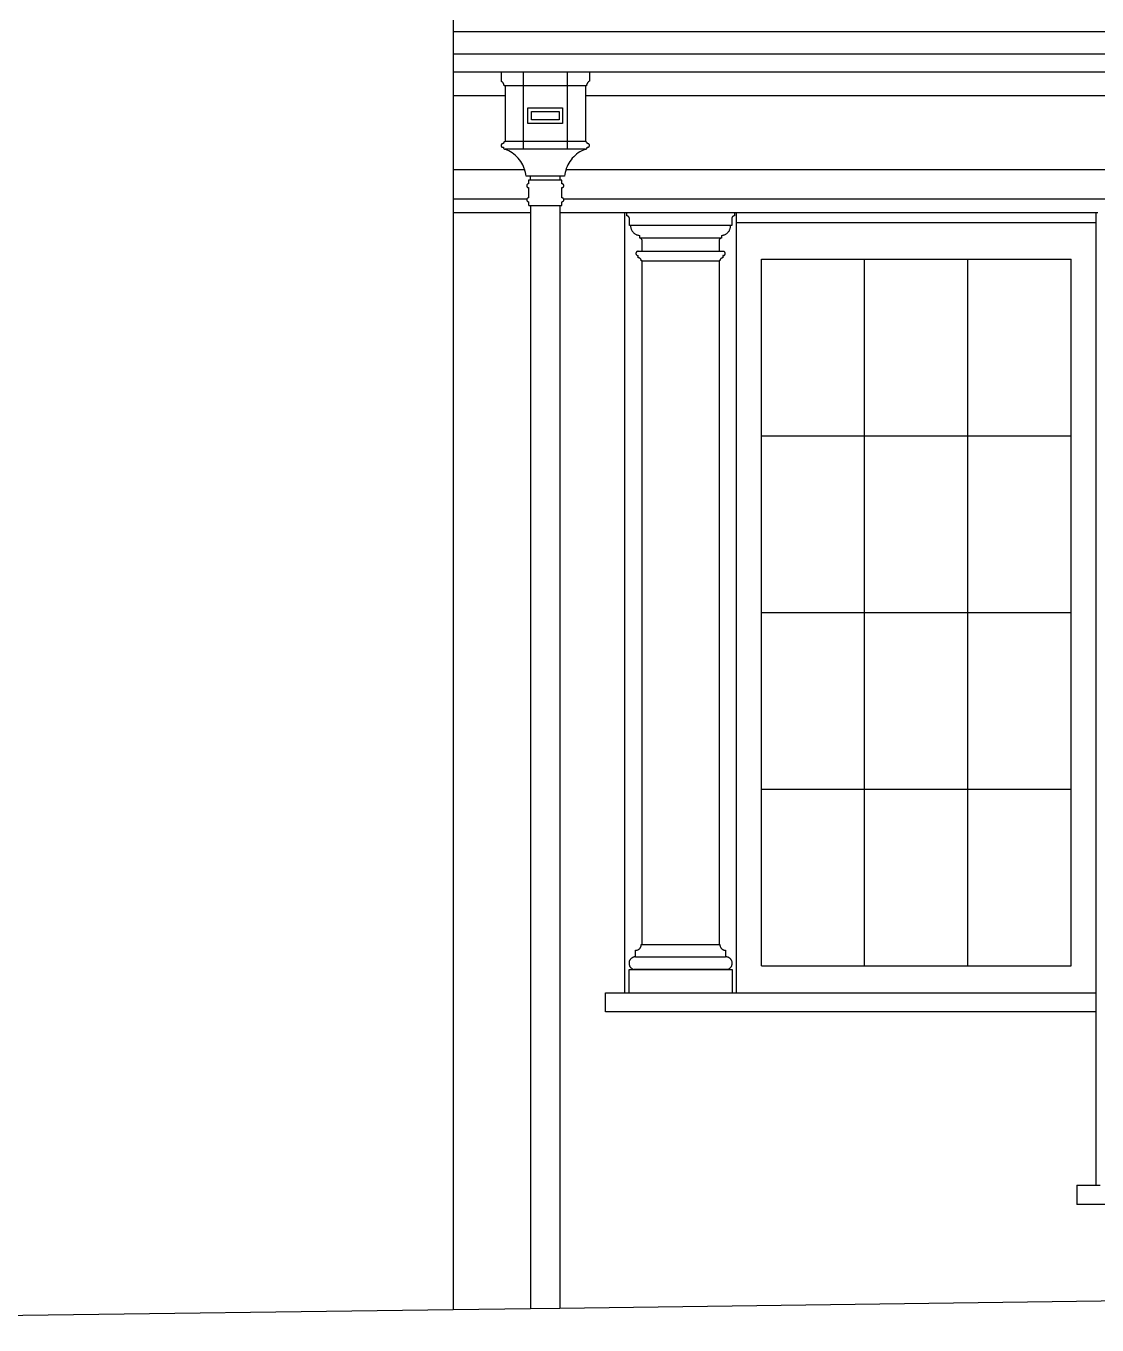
# Model space of a CAD drawing. Extents: x -71730 to 43516, y -8856 to 48457.
# Drawn here: x 23998 to 26779, y 2999 to 6372 of the extents above; entities that cross this region are included whole.
import ezdxf

# ---------------------------------------------------------------- set-up
doc = ezdxf.new("R2010")
doc.units = 0
doc.header["$MEASUREMENT"] = 0
doc.layers.get('0').update_dxf_attribs({"linetype": 'CONTINUOUS'})

msp = doc.modelspace()

# ---------------------------------------------------------------- linework, layer by layer
at = {"color": 95}
for p, q in [((25107.1, 6387.2), (25107.1, 6357.4)), ((30753.1, 6357.4), (25107.1, 6357.4)), ((25107.1, 6357.4), (25107.1, 6299.2)), ((30690.5, 6299.2), (25107.1, 6299.2)), ((25107.1, 6299.2), (25107.1, 6252)), ((25231.3, 6252), (25107.1, 6252)), ((25107.1, 6252), (25107.1, 6191)), ((25231.3, 6252), (25231.3, 6229.2)), ((25289, 6252), (25231.3, 6252)), ((25289, 6252), (25289, 6217.2)), ((25403.5, 6252), (25289, 6252)), ((25403.5, 6252), (25403.5, 6217.2)), ((25461.3, 6252), (25403.5, 6252)), ((25461.3, 6252), (25461.3, 6229.2)), ((30619.8, 6252), (25461.3, 6252)), ((25232.1, 6228.7), (25231.3, 6229.2)), ((25232.9, 6228.1), (25232.1, 6228.7)), ((25233.7, 6227.5), (25232.9, 6228.1)), ((25234.5, 6226.9), (25233.7, 6227.5)), ((25235.2, 6226.1), (25234.5, 6226.9)), ((25235.8, 6225.4), (25235.2, 6226.1)), ((25236.5, 6224.6), (25235.8, 6225.4)), ((25237, 6223.8), (25236.5, 6224.6)), ((25237.5, 6222.9), (25237, 6223.8)), ((25237.9, 6222), (25237.5, 6222.9)), ((25238.3, 6221.1), (25237.9, 6222)), ((25238.7, 6220.1), (25238.3, 6221.1)), ((25238.9, 6219.2), (25238.7, 6220.1)), ((25239.1, 6218.2), (25238.9, 6219.2)), ((25239.3, 6217.2), (25239.1, 6218.2)), ((25242.3, 6217.2), (25239.3, 6217.2)), ((25242.3, 6217.2), (25242.3, 6191)), ((25289, 6217.2), (25242.3, 6217.2)), ((25289, 6217.2), (25289, 6072)), ((25403.5, 6217.2), (25289, 6217.2)), ((25403.5, 6217.2), (25403.5, 6072)), ((25450.3, 6217.2), (25403.5, 6217.2)), ((25450.3, 6217.2), (25450.3, 6191)), ((25453.3, 6217.2), (25450.3, 6217.2)), ((25453.4, 6218.2), (25453.3, 6217.2)), ((25453.6, 6219.2), (25453.4, 6218.2)), ((25453.9, 6220.1), (25453.6, 6219.2)), ((25454.2, 6221.1), (25453.9, 6220.1)), ((25454.6, 6222), (25454.2, 6221.1)), ((25455, 6222.9), (25454.6, 6222)), ((25455.5, 6223.8), (25455, 6222.9)), ((25456.1, 6224.6), (25455.5, 6223.8)), ((25456.7, 6225.4), (25456.1, 6224.6)), ((25457.3, 6226.1), (25456.7, 6225.4)), ((25458, 6226.9), (25457.3, 6226.1)), ((25458.8, 6227.5), (25458, 6226.9)), ((25459.6, 6228.1), (25458.8, 6227.5)), ((25460.4, 6228.7), (25459.6, 6228.1)), ((25461.3, 6229.2), (25460.4, 6228.7)), ((25242.3, 6191), (25107.1, 6191)), ((25107.1, 6191), (25107.1, 5998.4)), ((25242.3, 6191), (25242.3, 6072)), ((25450.3, 6191), (25450.3, 6072)), ((30566.6, 6191), (25450.3, 6191)), ((25301.3, 6119.5), (25301.3, 6159.5)), ((25301.3, 6159.5), (25391.3, 6159.5)), ((25310.3, 6128.5), (25310.3, 6150.5)), ((25310.3, 6150.5), (25382.3, 6150.5)), ((25382.3, 6150.5), (25382.3, 6128.5)), ((25391.3, 6159.5), (25391.3, 6119.5)), ((25391.3, 6119.5), (25301.3, 6119.5)), ((25382.3, 6128.5), (25310.3, 6128.5)), ((25240.3, 6071.5), (25240, 6071.3)), ((25240.6, 6071.6), (25240.3, 6071.5)), ((25240.9, 6071.7), (25240.6, 6071.6)), ((25241.3, 6071.8), (25240.9, 6071.7)), ((25241.6, 6071.9), (25241.3, 6071.8)), ((25241.9, 6072), (25241.6, 6071.9)), ((25242.3, 6072), (25241.9, 6072)), ((25289, 6072), (25242.3, 6072)), ((25403.5, 6072), (25289, 6072)), ((25289, 6072), (25289, 6052)), ((25450.3, 6072), (25403.5, 6072)), ((25403.5, 6072), (25403.5, 6052)), ((25450.6, 6072), (25450.3, 6072)), ((25450.9, 6071.9), (25450.6, 6072)), ((25451.3, 6071.8), (25450.9, 6071.9)), ((25451.6, 6071.7), (25451.3, 6071.8)), ((25451.9, 6071.6), (25451.6, 6071.7)), ((25452.2, 6071.5), (25451.9, 6071.6)), ((25452.5, 6071.3), (25452.2, 6071.5)), ((25231.4, 6062.7), (25231.3, 6062.3)), ((25231.3, 6062.3), (25231.3, 6062)), ((25231.3, 6062), (25231.3, 6061.7)), ((25231.3, 6061.7), (25231.4, 6061.3)), ((25231.5, 6063.3), (25231.4, 6063)), ((25231.4, 6063), (25231.4, 6062.7)), ((25231.4, 6061.3), (25231.4, 6061)), ((25231.4, 6061), (25231.5, 6060.7)), ((25231.7, 6063.6), (25231.5, 6063.3)), ((25231.5, 6060.7), (25231.7, 6060.4)), ((25231.8, 6063.9), (25231.7, 6063.6)), ((25231.7, 6060.4), (25231.8, 6060.1)), ((25232, 6064.2), (25231.8, 6063.9)), ((25231.8, 6060.1), (25232, 6059.8)), ((25232.1, 6064.5), (25232, 6064.2)), ((25232, 6059.8), (25232.1, 6059.5)), ((25232.3, 6064.8), (25232.1, 6064.5)), ((25232.1, 6059.5), (25232.3, 6059.2)), ((25232.5, 6065), (25232.3, 6064.8)), ((25232.3, 6059.2), (25232.5, 6059)), ((25232.8, 6065.3), (25232.5, 6065)), ((25232.5, 6059), (25232.8, 6058.7)), ((25233, 6065.5), (25232.8, 6065.3)), ((25232.8, 6058.7), (25233, 6058.5)), ((25233.3, 6065.7), (25233, 6065.5)), ((25233, 6058.5), (25233.3, 6058.3)), ((25233.5, 6065.9), (25233.3, 6065.7)), ((25233.3, 6058.3), (25233.5, 6058.1)), ((25233.8, 6066.1), (25233.5, 6065.9)), ((25233.5, 6058.1), (25233.8, 6057.9)), ((25234.1, 6066.3), (25233.8, 6066.1)), ((25233.8, 6057.9), (25234.1, 6057.8)), ((25234.4, 6066.4), (25234.1, 6066.3)), ((25234.1, 6057.8), (25234.4, 6057.6)), ((25234.7, 6066.5), (25234.4, 6066.4)), ((25234.4, 6057.6), (25234.7, 6057.5)), ((25235, 6066.6), (25234.7, 6066.5)), ((25234.7, 6057.5), (25235, 6057.4)), ((25235.4, 6066.7), (25235, 6066.6)), ((25235, 6057.4), (25235.4, 6057.3)), ((25235.7, 6066.8), (25235.4, 6066.7)), ((25235.4, 6057.3), (25235.7, 6057.2)), ((25236, 6066.8), (25235.7, 6066.8)), ((25235.7, 6057.2), (25236, 6057.2)), ((25236.4, 6066.8), (25236, 6066.8)), ((25236, 6057.2), (25236.4, 6057.2)), ((25236.7, 6066.8), (25236.4, 6066.8)), ((25236.4, 6057.2), (25236.7, 6057.2)), ((25237, 6066.8), (25236.7, 6066.8)), ((25236.7, 6057.2), (25237, 6057.2)), ((25237.4, 6066.8), (25237, 6066.8)), ((25237, 6057.2), (25237.4, 6057.2)), ((25237.5, 6067.8), (25237.4, 6067.5)), ((25237.4, 6067.5), (25237.4, 6067.1)), ((25237.4, 6067.1), (25237.4, 6066.8)), ((25237.4, 6057.2), (25237.4, 6056.9)), ((25237.4, 6056.9), (25237.4, 6056.5)), ((25237.4, 6056.5), (25237.5, 6056.2)), ((25237.6, 6068.1), (25237.5, 6067.8)), ((25237.5, 6056.2), (25237.6, 6055.9)), ((25237.7, 6068.5), (25237.6, 6068.1)), ((25237.6, 6055.9), (25237.7, 6055.6)), ((25237.8, 6068.8), (25237.7, 6068.5)), ((25237.7, 6055.6), (25237.8, 6055.2)), ((25237.9, 6069.1), (25237.8, 6068.8)), ((25237.8, 6055.2), (25237.9, 6054.9)), ((25238.1, 6069.4), (25237.9, 6069.1)), ((25237.9, 6054.9), (25238.1, 6054.6)), ((25238.3, 6069.7), (25238.1, 6069.4)), ((25238.1, 6054.6), (25238.3, 6054.3)), ((25238.5, 6070), (25238.3, 6069.7)), ((25238.3, 6054.3), (25238.5, 6054.1)), ((25238.7, 6070.2), (25238.5, 6070)), ((25238.5, 6054.1), (25238.7, 6053.8)), ((25238.9, 6070.5), (25238.7, 6070.2)), ((25238.7, 6053.8), (25238.9, 6053.5)), ((25239.2, 6070.7), (25238.9, 6070.5)), ((25238.9, 6053.5), (25239.2, 6053.3)), ((25239.4, 6070.9), (25239.2, 6070.7)), ((25239.2, 6053.3), (25239.4, 6053.1)), ((25239.7, 6071.1), (25239.4, 6070.9)), ((25239.4, 6053.1), (25239.7, 6052.9)), ((25240, 6071.3), (25239.7, 6071.1)), ((25239.7, 6052.9), (25240, 6052.7)), ((25240, 6052.7), (25240.3, 6052.6)), ((25240.3, 6052.6), (25240.6, 6052.4)), ((25240.6, 6052.4), (25240.9, 6052.3)), ((25240.9, 6052.3), (25241.3, 6052.2)), ((25241.3, 6052.2), (25241.6, 6052.1)), ((25241.6, 6052.1), (25241.9, 6052)), ((25241.9, 6052), (25242.3, 6052)), ((25247.1, 6050.1), (25242.3, 6052)), ((25289, 6052), (25242.3, 6052)), ((25251.7, 6047.8), (25247.1, 6050.1)), ((25256.3, 6045.3), (25251.7, 6047.8)), ((25260.6, 6042.5), (25256.3, 6045.3)), ((25264.8, 6039.5), (25260.6, 6042.5)), ((25268.8, 6036.2), (25264.8, 6039.5)), ((25403.5, 6052), (25289, 6052)), ((25450.3, 6052), (25403.5, 6052)), ((25427.7, 6039.5), (25423.7, 6036.2)), ((25431.9, 6042.5), (25427.7, 6039.5)), ((25436.2, 6045.3), (25431.9, 6042.5)), ((25440.8, 6047.8), (25436.2, 6045.3)), ((25445.5, 6050.1), (25440.8, 6047.8)), ((25450.3, 6052), (25445.5, 6050.1)), ((25450.3, 6052), (25450.6, 6052)), ((25450.6, 6052), (25450.9, 6052.1)), ((25450.9, 6052.1), (25451.3, 6052.2)), ((25451.3, 6052.2), (25451.6, 6052.3)), ((25451.6, 6052.3), (25451.9, 6052.4)), ((25451.9, 6052.4), (25452.2, 6052.6)), ((25452.2, 6052.6), (25452.5, 6052.7)), ((25452.8, 6071.1), (25452.5, 6071.3)), ((25452.5, 6052.7), (25452.8, 6052.9)), ((25453.1, 6070.9), (25452.8, 6071.1)), ((25452.8, 6052.9), (25453.1, 6053.1)), ((25453.4, 6070.7), (25453.1, 6070.9)), ((25453.1, 6053.1), (25453.4, 6053.3)), ((25453.6, 6070.5), (25453.4, 6070.7)), ((25453.4, 6053.3), (25453.6, 6053.5)), ((25453.8, 6070.2), (25453.6, 6070.5)), ((25453.6, 6053.5), (25453.8, 6053.8)), ((25454.1, 6070), (25453.8, 6070.2)), ((25453.8, 6053.8), (25454.1, 6054.1)), ((25454.3, 6069.7), (25454.1, 6070)), ((25454.1, 6054.1), (25454.3, 6054.3)), ((25454.4, 6069.4), (25454.3, 6069.7)), ((25454.3, 6054.3), (25454.4, 6054.6)), ((25454.6, 6069.1), (25454.4, 6069.4)), ((25454.4, 6054.6), (25454.6, 6054.9)), ((25454.7, 6068.8), (25454.6, 6069.1)), ((25454.6, 6054.9), (25454.7, 6055.2)), ((25454.9, 6068.5), (25454.7, 6068.8)), ((25454.7, 6055.2), (25454.9, 6055.6)), ((25455, 6068.1), (25454.9, 6068.5)), ((25454.9, 6055.6), (25455, 6055.9)), ((25455, 6067.8), (25455, 6068.1)), ((25455.1, 6067.5), (25455, 6067.8)), ((25455, 6056.2), (25455.1, 6056.5)), ((25455, 6055.9), (25455, 6056.2)), ((25455.1, 6067.1), (25455.1, 6067.5)), ((25455.2, 6066.8), (25455.1, 6067.1)), ((25455.1, 6056.9), (25455.2, 6057.2)), ((25455.1, 6056.5), (25455.1, 6056.9)), ((25455.5, 6066.8), (25455.2, 6066.8)), ((25455.2, 6057.2), (25455.5, 6057.2)), ((25455.8, 6066.8), (25455.5, 6066.8)), ((25455.5, 6057.2), (25455.8, 6057.2)), ((25456.2, 6066.8), (25455.8, 6066.8)), ((25455.8, 6057.2), (25456.2, 6057.2)), ((25456.5, 6066.8), (25456.2, 6066.8)), ((25456.2, 6057.2), (25456.5, 6057.2)), ((25456.8, 6066.8), (25456.5, 6066.8)), ((25456.5, 6057.2), (25456.8, 6057.2)), ((25457.2, 6066.7), (25456.8, 6066.8)), ((25456.8, 6057.2), (25457.2, 6057.3)), ((25457.5, 6066.6), (25457.2, 6066.7)), ((25457.2, 6057.3), (25457.5, 6057.4)), ((25457.8, 6066.5), (25457.5, 6066.6)), ((25457.5, 6057.4), (25457.8, 6057.5)), ((25458.1, 6066.4), (25457.8, 6066.5)), ((25457.8, 6057.5), (25458.1, 6057.6)), ((25458.4, 6066.3), (25458.1, 6066.4)), ((25458.1, 6057.6), (25458.4, 6057.8)), ((25458.7, 6066.1), (25458.4, 6066.3)), ((25458.4, 6057.8), (25458.7, 6057.9)), ((25459, 6065.9), (25458.7, 6066.1)), ((25458.7, 6057.9), (25459, 6058.1)), ((25459.3, 6065.7), (25459, 6065.9)), ((25459, 6058.1), (25459.3, 6058.3)), ((25459.5, 6065.5), (25459.3, 6065.7)), ((25459.3, 6058.3), (25459.5, 6058.5)), ((25459.8, 6065.3), (25459.5, 6065.5)), ((25459.5, 6058.5), (25459.8, 6058.7)), ((25460, 6065), (25459.8, 6065.3)), ((25459.8, 6058.7), (25460, 6059)), ((25460.2, 6064.8), (25460, 6065)), ((25460, 6059), (25460.2, 6059.2)), ((25460.4, 6064.5), (25460.2, 6064.8)), ((25460.2, 6059.2), (25460.4, 6059.5)), ((25460.6, 6064.2), (25460.4, 6064.5)), ((25460.4, 6059.5), (25460.6, 6059.8)), ((25460.7, 6063.9), (25460.6, 6064.2)), ((25460.6, 6059.8), (25460.7, 6060.1)), ((25460.9, 6063.6), (25460.7, 6063.9)), ((25460.7, 6060.1), (25460.9, 6060.4)), ((25461, 6063.3), (25460.9, 6063.6)), ((25460.9, 6060.4), (25461, 6060.7)), ((25461.1, 6063), (25461, 6063.3)), ((25461, 6060.7), (25461.1, 6061)), ((25461.2, 6062.7), (25461.1, 6063)), ((25461.1, 6061), (25461.2, 6061.3)), ((25461.2, 6062.3), (25461.2, 6062.7)), ((25461.3, 6062), (25461.2, 6062.3)), ((25461.2, 6061.7), (25461.3, 6062)), ((25461.2, 6061.3), (25461.2, 6061.7)), ((25272.6, 6032.6), (25268.8, 6036.2)), ((25276.1, 6028.8), (25272.6, 6032.6)), ((25279.4, 6024.8), (25276.1, 6028.8)), ((25282.4, 6020.6), (25279.4, 6024.8)), ((25285.2, 6016.2), (25282.4, 6020.6)), ((25287.7, 6011.7), (25285.2, 6016.2)), ((25289.9, 6007), (25287.7, 6011.7)), ((25291.8, 6002.2), (25289.9, 6007)), ((25402.7, 6007), (25400.8, 6002.2)), ((25404.8, 6011.7), (25402.7, 6007)), ((25407.3, 6016.2), (25404.8, 6011.7)), ((25410.1, 6020.6), (25407.3, 6016.2)), ((25413.1, 6024.8), (25410.1, 6020.6)), ((25416.4, 6028.8), (25413.1, 6024.8)), ((25420, 6032.6), (25416.4, 6028.8)), ((25423.7, 6036.2), (25420, 6032.6)), ((25293, 5998.4), (25107.1, 5998.4)), ((25107.1, 5998.4), (25107.1, 5922.2)), ((25293, 5998.4), (25291.8, 6002.2)), ((25293.4, 5997.3), (25293, 5998.4)), ((25293, 5998.4), (25293, 5998.4)), ((25294.6, 5992.2), (25293.4, 5997.3)), ((25295.6, 5987.1), (25294.6, 5992.2)), ((25296.3, 5982), (25295.6, 5987.1)), ((25308.2, 5982), (25296.3, 5982)), ((25303.1, 5971.7), (25303, 5971.7)), ((25303, 5971.7), (25303, 5971.6)), ((25303, 5971.6), (25303, 5971.6)), ((25303, 5971.6), (25303, 5971.6)), ((25303, 5971.6), (25303, 5971.5)), ((25303, 5971.5), (25303, 5971.5)), ((25303, 5971.5), (25303, 5962.5)), ((25303.2, 5971.9), (25303.1, 5971.8)), ((25303.1, 5971.8), (25303.1, 5971.8)), ((25303.1, 5971.8), (25303.1, 5971.8)), ((25303.1, 5971.8), (25303.1, 5971.8)), ((25303.1, 5971.8), (25303.1, 5971.7)), ((25303.1, 5971.7), (25303.1, 5971.7)), ((25303.3, 5971.9), (25303.2, 5971.9)), ((25303.2, 5971.9), (25303.2, 5971.9)), ((25303.2, 5971.9), (25303.2, 5971.9)), ((25303.4, 5972), (25303.3, 5972)), ((25303.3, 5972), (25303.3, 5972)), ((25303.3, 5972), (25303.3, 5972)), ((25303.3, 5972), (25303.3, 5971.9)), ((25303.5, 5972), (25303.4, 5972)), ((25303.4, 5972), (25303.4, 5972)), ((25303.4, 5972), (25303.4, 5972)), ((25303.5, 5972), (25303.5, 5972)), ((25308.2, 5972), (25303.5, 5972)), ((25308.2, 5972), (25308.2, 5982)), ((25384.4, 5982), (25308.2, 5982)), ((25384.4, 5972), (25308.2, 5972)), ((25396.3, 5982), (25384.4, 5982)), ((25384.4, 5982), (25384.4, 5972)), ((25389, 5972), (25384.4, 5972)), ((25389.1, 5972), (25389, 5972)), ((25389, 5972), (25389, 5972)), ((25389.2, 5972), (25389.1, 5972)), ((25389.1, 5972), (25389.1, 5972)), ((25389.1, 5972), (25389.1, 5972)), ((25389.3, 5971.9), (25389.2, 5972)), ((25389.2, 5972), (25389.2, 5972)), ((25389.2, 5972), (25389.2, 5972)), ((25389.4, 5971.9), (25389.3, 5971.9)), ((25389.3, 5971.9), (25389.3, 5971.9)), ((25389.3, 5971.9), (25389.3, 5971.9)), ((25389.4, 5971.8), (25389.4, 5971.9)), ((25389.5, 5971.7), (25389.4, 5971.8)), ((25389.4, 5971.8), (25389.4, 5971.8)), ((25389.4, 5971.8), (25389.4, 5971.8)), ((25389.4, 5971.8), (25389.4, 5971.8)), ((25389.5, 5971.6), (25389.5, 5971.7)), ((25389.5, 5971.7), (25389.5, 5971.7)), ((25389.5, 5971.7), (25389.5, 5971.7)), ((25389.5, 5971.5), (25389.5, 5971.6)), ((25389.5, 5971.6), (25389.5, 5971.6)), ((25389.5, 5971.6), (25389.5, 5971.6)), ((25389.5, 5962.5), (25389.5, 5971.5)), ((25389.5, 5971.5), (25389.5, 5971.5)), ((25396.9, 5987.1), (25396.3, 5982)), ((25397.9, 5992.2), (25396.9, 5987.1)), ((25399.2, 5997.3), (25397.9, 5992.2)), ((25399.5, 5998.4), (25399.2, 5997.3)), ((25400.8, 6002.2), (25399.5, 5998.4)), ((30580.6, 5998.4), (25399.5, 5998.4)), ((25399.5, 5998.4), (25399.5, 5998.4)), ((25298.1, 5958.3), (25298, 5958)), ((25298, 5958), (25298, 5957.7)), ((25298, 5957.7), (25298, 5957.3)), ((25298, 5957.3), (25298, 5957)), ((25298, 5957), (25298.1, 5956.7)), ((25298.2, 5958.9), (25298.1, 5958.6)), ((25298.1, 5958.6), (25298.1, 5958.3)), ((25298.1, 5956.7), (25298.1, 5956.4)), ((25298.1, 5956.4), (25298.2, 5956.1)), ((25298.3, 5959.2), (25298.2, 5958.9)), ((25298.2, 5956.1), (25298.3, 5955.8)), ((25298.4, 5959.5), (25298.3, 5959.2)), ((25298.3, 5955.8), (25298.4, 5955.5)), ((25298.6, 5959.8), (25298.4, 5959.5)), ((25298.4, 5955.5), (25298.6, 5955.2)), ((25298.7, 5960.1), (25298.6, 5959.8)), ((25298.6, 5955.2), (25298.7, 5954.9)), ((25298.9, 5960.4), (25298.7, 5960.1)), ((25298.7, 5954.9), (25298.9, 5954.6)), ((25299.1, 5960.6), (25298.9, 5960.4)), ((25298.9, 5954.6), (25299.1, 5954.4)), ((25299.3, 5960.9), (25299.1, 5960.6)), ((25299.1, 5954.4), (25299.3, 5954.1)), ((25299.5, 5961.1), (25299.3, 5960.9)), ((25299.3, 5954.1), (25299.5, 5953.9)), ((25299.8, 5961.3), (25299.5, 5961.1)), ((25299.5, 5953.9), (25299.8, 5953.7)), ((25300, 5961.5), (25299.8, 5961.3)), ((25299.8, 5953.7), (25300, 5953.5)), ((25300.3, 5961.7), (25300, 5961.5)), ((25300, 5953.5), (25300.3, 5953.3)), ((25300.6, 5961.9), (25300.3, 5961.7)), ((25300.3, 5953.3), (25300.6, 5953.1)), ((25300.8, 5962), (25300.6, 5961.9)), ((25300.6, 5953.1), (25300.8, 5953)), ((25301.1, 5962.1), (25300.8, 5962)), ((25300.8, 5953), (25301.1, 5952.9)), ((25301.4, 5962.3), (25301.1, 5962.1)), ((25301.1, 5952.9), (25301.4, 5952.8)), ((25301.7, 5962.3), (25301.4, 5962.3)), ((25301.4, 5952.8), (25301.7, 5952.7)), ((25302.1, 5962.4), (25301.7, 5962.3)), ((25301.7, 5952.7), (25302.1, 5952.6)), ((25302.4, 5962.5), (25302.1, 5962.4)), ((25302.1, 5952.6), (25302.4, 5952.5)), ((25302.7, 5962.5), (25302.4, 5962.5)), ((25302.4, 5952.5), (25302.7, 5952.5)), ((25303, 5962.5), (25302.7, 5962.5)), ((25302.7, 5952.5), (25303, 5952.5)), ((25303, 5952.5), (25303, 5926)), ((25389.8, 5962.5), (25389.5, 5962.5)), ((25389.5, 5952.5), (25389.8, 5952.5)), ((25389.5, 5926), (25389.5, 5952.5)), ((25390.2, 5962.5), (25389.8, 5962.5)), ((25389.8, 5952.5), (25390.2, 5952.5)), ((25390.5, 5962.4), (25390.2, 5962.5)), ((25390.2, 5952.5), (25390.5, 5952.6)), ((25390.8, 5962.3), (25390.5, 5962.4)), ((25390.5, 5952.6), (25390.8, 5952.7)), ((25391.1, 5962.3), (25390.8, 5962.3)), ((25390.8, 5952.7), (25391.1, 5952.8)), ((25391.4, 5962.1), (25391.1, 5962.3)), ((25391.1, 5952.8), (25391.4, 5952.9)), ((25391.7, 5962), (25391.4, 5962.1)), ((25391.4, 5952.9), (25391.7, 5953)), ((25392, 5961.9), (25391.7, 5962)), ((25391.7, 5953), (25392, 5953.1)), ((25392.2, 5961.7), (25392, 5961.9)), ((25392, 5953.1), (25392.2, 5953.3)), ((25392.5, 5961.5), (25392.2, 5961.7)), ((25392.2, 5953.3), (25392.5, 5953.5)), ((25392.8, 5961.3), (25392.5, 5961.5)), ((25392.5, 5953.5), (25392.8, 5953.7)), ((25393, 5961.1), (25392.8, 5961.3)), ((25392.8, 5953.7), (25393, 5953.9)), ((25393.2, 5960.9), (25393, 5961.1)), ((25393, 5953.9), (25393.2, 5954.1)), ((25393.4, 5960.6), (25393.2, 5960.9)), ((25393.2, 5954.1), (25393.4, 5954.4)), ((25393.6, 5960.4), (25393.4, 5960.6)), ((25393.4, 5954.4), (25393.6, 5954.6)), ((25393.8, 5960.1), (25393.6, 5960.4)), ((25393.6, 5954.6), (25393.8, 5954.9)), ((25393.9, 5959.8), (25393.8, 5960.1)), ((25393.8, 5954.9), (25393.9, 5955.2)), ((25394.1, 5959.5), (25393.9, 5959.8)), ((25393.9, 5955.2), (25394.1, 5955.5)), ((25394.2, 5959.2), (25394.1, 5959.5)), ((25394.1, 5955.5), (25394.2, 5955.8)), ((25394.3, 5958.9), (25394.2, 5959.2)), ((25394.2, 5955.8), (25394.3, 5956.1)), ((25394.4, 5958.6), (25394.3, 5958.9)), ((25394.3, 5956.1), (25394.4, 5956.4)), ((25394.4, 5958.3), (25394.4, 5958.6)), ((25394.5, 5958), (25394.4, 5958.3)), ((25394.4, 5956.7), (25394.5, 5957)), ((25394.4, 5956.4), (25394.4, 5956.7)), ((25394.5, 5957.7), (25394.5, 5958)), ((25394.5, 5957.3), (25394.5, 5957.7)), ((25394.5, 5957), (25394.5, 5957.3)), ((25298.2, 5922.2), (25107.1, 5922.2)), ((25107.1, 5922.2), (25107.1, 5887.2)), ((25298.1, 5921.8), (25298, 5921.5)), ((25298, 5921.5), (25298, 5921.2)), ((25298, 5921.2), (25298, 5920.8)), ((25298, 5920.8), (25298, 5920.5)), ((25298, 5920.5), (25298.1, 5920.2)), ((25298.2, 5922.2), (25298.1, 5922.1)), ((25298.1, 5922.1), (25298.1, 5921.8)), ((25298.1, 5920.2), (25298.1, 5919.9)), ((25298.1, 5919.9), (25298.2, 5919.6)), ((25298.3, 5922.7), (25298.2, 5922.4)), ((25298.2, 5922.4), (25298.2, 5922.2)), ((25298.2, 5919.6), (25298.3, 5919.3)), ((25298.4, 5923), (25298.3, 5922.7)), ((25298.3, 5919.3), (25298.4, 5919)), ((25298.6, 5923.3), (25298.4, 5923)), ((25298.4, 5919), (25298.6, 5918.7)), ((25298.7, 5923.6), (25298.6, 5923.3)), ((25298.6, 5918.7), (25298.7, 5918.4)), ((25298.9, 5923.9), (25298.7, 5923.6)), ((25298.7, 5918.4), (25298.9, 5918.1)), ((25299.1, 5924.1), (25298.9, 5923.9)), ((25298.9, 5918.1), (25299.1, 5917.9)), ((25299.3, 5924.4), (25299.1, 5924.1)), ((25299.1, 5917.9), (25299.3, 5917.6)), ((25299.5, 5924.6), (25299.3, 5924.4)), ((25299.3, 5917.6), (25299.5, 5917.4)), ((25299.8, 5924.8), (25299.5, 5924.6)), ((25299.5, 5917.4), (25299.8, 5917.2)), ((25300, 5925), (25299.8, 5924.8)), ((25299.8, 5917.2), (25300, 5917)), ((25300.3, 5925.2), (25300, 5925)), ((25300, 5917), (25300.3, 5916.8)), ((25300.6, 5925.4), (25300.3, 5925.2)), ((25300.3, 5916.8), (25300.6, 5916.6)), ((25300.8, 5925.5), (25300.6, 5925.4)), ((25300.6, 5916.6), (25300.8, 5916.5)), ((25301.1, 5925.6), (25300.8, 5925.5)), ((25300.8, 5916.5), (25301.1, 5916.4)), ((25301.4, 5925.8), (25301.1, 5925.6)), ((25301.1, 5916.4), (25301.4, 5916.3)), ((25301.7, 5925.8), (25301.4, 5925.8)), ((25301.4, 5916.3), (25301.7, 5916.2)), ((25302.1, 5925.9), (25301.7, 5925.8)), ((25301.7, 5916.2), (25302.1, 5916.1)), ((25302.4, 5926), (25302.1, 5925.9)), ((25302.1, 5916.1), (25302.4, 5916)), ((25302.7, 5926), (25302.4, 5926)), ((25302.4, 5916), (25302.7, 5916)), ((25303, 5926), (25302.7, 5926)), ((25302.7, 5916), (25303, 5916)), ((25303, 5916), (25303, 5907)), ((25303, 5907), (25303, 5907)), ((25303, 5907), (25303, 5906.9)), ((25303, 5906.9), (25303, 5906.9)), ((25303, 5906.9), (25303, 5906.9)), ((25303, 5906.9), (25303, 5906.8)), ((25303, 5906.8), (25303.1, 5906.8)), ((25303.1, 5906.8), (25303.1, 5906.8)), ((25303.1, 5906.8), (25303.1, 5906.7)), ((25303.1, 5906.7), (25303.1, 5906.7)), ((25303.1, 5906.7), (25303.1, 5906.7)), ((25303.1, 5906.7), (25303.1, 5906.7)), ((25303.1, 5906.7), (25303.2, 5906.6)), ((25303.2, 5906.6), (25303.2, 5906.6)), ((25303.2, 5906.6), (25303.2, 5906.6)), ((25303.2, 5906.6), (25303.3, 5906.6)), ((25303.3, 5906.6), (25303.3, 5906.6)), ((25303.3, 5906.6), (25303.3, 5906.5)), ((25303.3, 5906.5), (25303.3, 5906.5)), ((25303.3, 5906.5), (25303.4, 5906.5)), ((25303.4, 5906.5), (25303.4, 5906.5)), ((25303.4, 5906.5), (25303.4, 5906.5)), ((25303.4, 5906.5), (25303.5, 5906.5)), ((25303.5, 5906.5), (25303.5, 5906.5)), ((25303.5, 5906.5), (25308.2, 5906.5)), ((25308.2, 5906.5), (25308.2, 5887.2)), ((25308.2, 5906.5), (25384.4, 5906.5)), ((25384.4, 5906.5), (25384.4, 5887.2)), ((25384.4, 5906.5), (25389, 5906.5)), ((25389, 5906.5), (25389, 5906.5)), ((25389, 5906.5), (25389.1, 5906.5)), ((25389.1, 5906.5), (25389.1, 5906.5)), ((25389.1, 5906.5), (25389.1, 5906.5)), ((25389.1, 5906.5), (25389.2, 5906.5)), ((25389.2, 5906.5), (25389.2, 5906.6)), ((25389.2, 5906.6), (25389.3, 5906.6)), ((25389.2, 5906.5), (25389.2, 5906.5)), ((25389.3, 5906.6), (25389.3, 5906.6)), ((25389.3, 5906.6), (25389.3, 5906.6)), ((25389.3, 5906.6), (25389.4, 5906.6)), ((25389.4, 5906.7), (25389.5, 5906.8)), ((25389.4, 5906.6), (25389.4, 5906.7)), ((25389.4, 5906.7), (25389.4, 5906.7)), ((25389.4, 5906.7), (25389.4, 5906.7)), ((25389.4, 5906.7), (25389.4, 5906.7)), ((25389.8, 5926), (25389.5, 5926)), ((25389.5, 5907), (25389.5, 5916)), ((25389.5, 5916), (25389.8, 5916)), ((25389.5, 5906.9), (25389.5, 5907)), ((25389.5, 5907), (25389.5, 5907)), ((25389.5, 5906.8), (25389.5, 5906.9)), ((25389.5, 5906.9), (25389.5, 5906.9)), ((25389.5, 5906.9), (25389.5, 5906.9)), ((25389.5, 5906.8), (25389.5, 5906.8)), ((25389.5, 5906.8), (25389.5, 5906.8)), ((25390.2, 5926), (25389.8, 5926)), ((25389.8, 5916), (25390.2, 5916)), ((25390.5, 5925.9), (25390.2, 5926)), ((25390.2, 5916), (25390.5, 5916.1)), ((25390.8, 5925.8), (25390.5, 5925.9)), ((25390.5, 5916.1), (25390.8, 5916.2)), ((25391.1, 5925.8), (25390.8, 5925.8)), ((25390.8, 5916.2), (25391.1, 5916.3)), ((25391.4, 5925.6), (25391.1, 5925.8)), ((25391.1, 5916.3), (25391.4, 5916.4)), ((25391.7, 5925.5), (25391.4, 5925.6)), ((25391.4, 5916.4), (25391.7, 5916.5)), ((25392, 5925.4), (25391.7, 5925.5)), ((25391.7, 5916.5), (25392, 5916.6)), ((25392.2, 5925.2), (25392, 5925.4)), ((25392, 5916.6), (25392.2, 5916.8)), ((25392.5, 5925), (25392.2, 5925.2)), ((25392.2, 5916.8), (25392.5, 5917)), ((25392.8, 5924.8), (25392.5, 5925)), ((25392.5, 5917), (25392.8, 5917.2)), ((25393, 5924.6), (25392.8, 5924.8)), ((25392.8, 5917.2), (25393, 5917.4)), ((25393.2, 5924.4), (25393, 5924.6)), ((25393, 5917.4), (25393.2, 5917.6)), ((25393.4, 5924.1), (25393.2, 5924.4)), ((25393.2, 5917.6), (25393.4, 5917.9)), ((25393.6, 5923.9), (25393.4, 5924.1)), ((25393.4, 5917.9), (25393.6, 5918.1)), ((25393.8, 5923.6), (25393.6, 5923.9)), ((25393.6, 5918.1), (25393.8, 5918.4)), ((25393.9, 5923.3), (25393.8, 5923.6)), ((25393.8, 5918.4), (25393.9, 5918.7)), ((25394.1, 5923), (25393.9, 5923.3)), ((25393.9, 5918.7), (25394.1, 5919)), ((25394.2, 5922.7), (25394.1, 5923)), ((25394.1, 5919), (25394.2, 5919.3)), ((25394.3, 5922.4), (25394.2, 5922.7)), ((25394.2, 5919.3), (25394.3, 5919.6)), ((25394.4, 5922.2), (25394.3, 5922.4)), ((25394.3, 5919.6), (25394.4, 5919.9)), ((25394.4, 5922.1), (25394.4, 5922.2)), ((30566.6, 5922.2), (25394.4, 5922.2)), ((25394.4, 5921.8), (25394.4, 5922.1)), ((25394.5, 5921.5), (25394.4, 5921.8)), ((25394.4, 5920.2), (25394.5, 5920.5)), ((25394.4, 5919.9), (25394.4, 5920.2)), ((25394.5, 5921.2), (25394.5, 5921.5)), ((25394.5, 5920.8), (25394.5, 5921.2)), ((25394.5, 5920.5), (25394.5, 5920.8)), ((25308.2, 5887.2), (25107.1, 5887.2)), ((25107.1, 5887.2), (25107.1, 3038.6)), ((25308.2, 5887.2), (25308.2, 3041.3)), ((25384.4, 5887.2), (25384.4, 3042.3)), ((25552.7, 5887.2), (25384.4, 5887.2)), ((25552.7, 3862.2), (25552.7, 5887.2)), ((25557.7, 5887.2), (25552.7, 5887.2)), ((25557.7, 5879.2), (25557.7, 5887.2)), ((25837.7, 5887.2), (25557.7, 5887.2)), ((25558.2, 5879.2), (25557.7, 5879.2)), ((25558.6, 5879.1), (25558.2, 5879.2)), ((25559.1, 5879.1), (25558.6, 5879.1)), ((25559.5, 5878.9), (25559.1, 5879.1)), ((25560, 5878.8), (25559.5, 5878.9)), ((25560.4, 5878.7), (25560, 5878.8)), ((25560.8, 5878.5), (25560.4, 5878.7)), ((25561.2, 5878.2), (25560.8, 5878.5)), ((25561.6, 5878), (25561.2, 5878.2)), ((25562, 5877.7), (25561.6, 5878)), ((25562.3, 5877.4), (25562, 5877.7)), ((25562.7, 5877.1), (25562.3, 5877.4)), ((25563, 5876.8), (25562.7, 5877.1)), ((25563.3, 5876.4), (25563, 5876.8)), ((25563.5, 5876.1), (25563.3, 5876.4)), ((25563.8, 5875.7), (25563.5, 5876.1)), ((25564, 5875.3), (25563.8, 5875.7)), ((25564.2, 5874.9), (25564, 5875.3)), ((25564.3, 5874.4), (25564.2, 5874.9)), ((25564.5, 5874), (25564.3, 5874.4)), ((25564.6, 5873.6), (25564.5, 5874)), ((25564.6, 5873.1), (25564.6, 5873.6)), ((25564.7, 5872.6), (25564.6, 5873.1)), ((25564.7, 5872.2), (25564.7, 5872.6)), ((25564.7, 5854.2), (25564.7, 5872.2)), ((25830.8, 5873.1), (25830.7, 5872.6)), ((25830.7, 5872.6), (25830.7, 5872.2)), ((25830.7, 5872.2), (25830.7, 5854.2)), ((25830.9, 5873.9), (25830.8, 5873.5)), ((25830.8, 5873.5), (25830.8, 5873.1)), ((25831, 5874.3), (25830.9, 5873.9)), ((25831.2, 5874.8), (25831, 5874.3)), ((25831.4, 5875.2), (25831.2, 5874.8)), ((25831.6, 5875.6), (25831.4, 5875.2)), ((25831.8, 5875.9), (25831.6, 5875.6)), ((25832, 5876.3), (25831.8, 5875.9)), ((25832.3, 5876.6), (25832, 5876.3)), ((25832.6, 5877), (25832.3, 5876.6)), ((25832.9, 5877.3), (25832.6, 5877)), ((25833.2, 5877.6), (25832.9, 5877.3)), ((25833.6, 5877.8), (25833.2, 5877.6)), ((25834, 5878.1), (25833.6, 5877.8)), ((25834.3, 5878.3), (25834, 5878.1)), ((25834.7, 5878.5), (25834.3, 5878.3)), ((25835.1, 5878.7), (25834.7, 5878.5)), ((25835.5, 5878.8), (25835.1, 5878.7)), ((25836, 5879), (25835.5, 5878.8)), ((25836.4, 5879.1), (25836, 5879)), ((25836.8, 5879.1), (25836.4, 5879.1)), ((25837.3, 5879.2), (25836.8, 5879.1)), ((25837.7, 5879.2), (25837.3, 5879.2)), ((25837.7, 5887.2), (25837.7, 5879.2)), ((25842.7, 5887.2), (25837.7, 5887.2)), ((26776.7, 5887.2), (25842.7, 5887.2)), ((25842.7, 5862.2), (25842.7, 5887.2)), ((26781.7, 5887.2), (26776.7, 5887.2)), ((26776.7, 5862.2), (26776.7, 5887.2)), ((25567.7, 5854.2), (25564.7, 5854.2)), ((25827.7, 5854.2), (25567.7, 5854.2)), ((25567.7, 5854.2), (25567.8, 5852.5)), ((25567.8, 5852.5), (25567.9, 5850.8)), ((25567.9, 5850.8), (25568.2, 5849.1)), ((25568.2, 5849.1), (25568.6, 5847.5)), ((25568.6, 5847.5), (25569.1, 5845.9)), ((25569.1, 5845.9), (25569.7, 5844.3)), ((25569.7, 5844.3), (25570.4, 5842.8)), ((25570.4, 5842.8), (25571.1, 5841.3)), ((25571.1, 5841.3), (25572, 5839.8)), ((25572, 5839.8), (25573, 5838.5)), ((25573, 5838.5), (25574.1, 5837.1)), ((25574.1, 5837.1), (25575.2, 5835.9)), ((25575.2, 5835.9), (25576.4, 5834.7)), ((25819, 5834.7), (25820.2, 5835.9)), ((25820.2, 5835.9), (25821.3, 5837.1)), ((25821.3, 5837.1), (25822.4, 5838.5)), ((25822.4, 5838.5), (25823.4, 5839.8)), ((25823.4, 5839.8), (25824.3, 5841.3)), ((25824.3, 5841.3), (25825, 5842.8)), ((25825, 5842.8), (25825.7, 5844.3)), ((25825.7, 5844.3), (25826.3, 5845.9)), ((25826.3, 5845.9), (25826.8, 5847.5)), ((25826.8, 5847.5), (25827.2, 5849.1)), ((25827.2, 5849.1), (25827.5, 5850.8)), ((25827.5, 5850.8), (25827.6, 5852.5)), ((25827.6, 5852.5), (25827.7, 5854.2)), ((25830.7, 5854.2), (25827.7, 5854.2)), ((25842.7, 5862.2), (26776.7, 5862.2)), ((25842.7, 3862.2), (25842.7, 5862.2)), ((26776.7, 3862.2), (26776.7, 5862.2)), ((25576.4, 5834.7), (25577.7, 5833.6)), ((25577.7, 5833.6), (25579.1, 5832.7)), ((25579.1, 5832.7), (25580.5, 5831.7)), ((25580.5, 5831.7), (25582, 5830.9)), ((25582, 5830.9), (25583.5, 5830.2)), ((25583.5, 5830.2), (25585.1, 5829.6)), ((25585.1, 5829.6), (25586.7, 5829.1)), ((25586.7, 5829.1), (25588.4, 5828.7)), ((25588.4, 5828.7), (25590, 5828.4)), ((25590, 5828.4), (25591.7, 5828.2)), ((25591.7, 5821.2), (25591.7, 5828.2)), ((25592.1, 5821.2), (25591.7, 5821.2)), ((25592.5, 5821.1), (25592.1, 5821.2)), ((25803.3, 5821.2), (25592.1, 5821.2)), ((25592.9, 5821.1), (25592.5, 5821.1)), ((25593.3, 5821), (25592.9, 5821.1)), ((25593.6, 5820.9), (25593.3, 5821)), ((25594, 5820.7), (25593.6, 5820.9)), ((25594.4, 5820.6), (25594, 5820.7)), ((25594.7, 5820.4), (25594.4, 5820.6)), ((25595, 5820.2), (25594.7, 5820.4)), ((25595.4, 5819.9), (25595, 5820.2)), ((25595.7, 5819.7), (25595.4, 5819.9)), ((25595.9, 5819.4), (25595.7, 5819.7)), ((25596.2, 5819.1), (25595.9, 5819.4)), ((25596.5, 5818.8), (25596.2, 5819.1)), ((25596.7, 5818.5), (25596.5, 5818.8)), ((25596.9, 5818.2), (25596.7, 5818.5)), ((25597.1, 5817.8), (25596.9, 5818.2)), ((25597.2, 5817.5), (25597.1, 5817.8)), ((25597.4, 5817.1), (25597.2, 5817.5)), ((25597.5, 5816.7), (25597.4, 5817.1)), ((25597.6, 5816.4), (25597.5, 5816.7)), ((25597.7, 5816), (25597.6, 5816.4)), ((25597.7, 5815.6), (25597.7, 5816)), ((25597.7, 5815.2), (25597.7, 5815.6)), ((25597.7, 5787.2), (25597.7, 5815.2)), ((25797.8, 5815.9), (25797.7, 5815.6)), ((25797.7, 5815.6), (25797.7, 5815.2)), ((25797.7, 5815.2), (25797.7, 5787.2)), ((25797.9, 5816.7), (25797.8, 5816.3)), ((25797.8, 5816.3), (25797.8, 5815.9)), ((25798, 5817), (25797.9, 5816.7)), ((25798.1, 5817.4), (25798, 5817)), ((25798.3, 5817.7), (25798.1, 5817.4)), ((25798.4, 5818.1), (25798.3, 5817.7)), ((25798.6, 5818.4), (25798.4, 5818.1)), ((25798.8, 5818.7), (25798.6, 5818.4)), ((25799.1, 5819), (25798.8, 5818.7)), ((25799.3, 5819.3), (25799.1, 5819)), ((25799.6, 5819.6), (25799.3, 5819.3)), ((25799.9, 5819.8), (25799.6, 5819.6)), ((25800.2, 5820), (25799.9, 5819.8)), ((25800.5, 5820.3), (25800.2, 5820)), ((25800.8, 5820.4), (25800.5, 5820.3)), ((25801.1, 5820.6), (25800.8, 5820.4)), ((25801.5, 5820.8), (25801.1, 5820.6)), ((25801.8, 5820.9), (25801.5, 5820.8)), ((25802.2, 5821), (25801.8, 5820.9)), ((25802.6, 5821.1), (25802.2, 5821)), ((25803, 5821.1), (25802.6, 5821.1)), ((25803.3, 5821.2), (25803, 5821.1)), ((25803.7, 5821.2), (25803.3, 5821.2)), ((25803.7, 5828.2), (25805.4, 5828.4)), ((25803.7, 5828.2), (25803.7, 5821.2)), ((25805.4, 5828.4), (25807, 5828.7)), ((25807, 5828.7), (25808.7, 5829.1)), ((25808.7, 5829.1), (25810.3, 5829.6)), ((25810.3, 5829.6), (25811.9, 5830.2)), ((25811.9, 5830.2), (25813.4, 5830.9)), ((25813.4, 5830.9), (25814.9, 5831.7)), ((25814.9, 5831.7), (25816.3, 5832.7)), ((25816.3, 5832.7), (25817.7, 5833.6)), ((25817.7, 5833.6), (25819, 5834.7)), ((25581.8, 5782.6), (25581.7, 5782.2)), ((25581.7, 5782.2), (25581.7, 5781.9)), ((25581.7, 5781.9), (25581.7, 5781.5)), ((25581.7, 5781.5), (25581.7, 5781.2)), ((25581.7, 5781.2), (25581.8, 5780.8)), ((25581.9, 5783.3), (25581.8, 5782.9)), ((25581.8, 5782.9), (25581.8, 5782.6)), ((25581.8, 5780.8), (25581.8, 5780.5)), ((25581.8, 5780.5), (25581.9, 5780.1)), ((25582, 5783.6), (25581.9, 5783.3)), ((25581.9, 5780.1), (25582, 5779.8)), ((25582.2, 5783.9), (25582, 5783.6)), ((25582, 5779.8), (25582.2, 5779.5)), ((25582.3, 5784.2), (25582.2, 5783.9)), ((25582.2, 5779.5), (25582.3, 5779.1)), ((25582.5, 5784.5), (25582.3, 5784.2)), ((25582.3, 5779.1), (25582.5, 5778.8)), ((25582.7, 5784.8), (25582.5, 5784.5)), ((25582.5, 5778.8), (25582.7, 5778.5)), ((25582.9, 5785.1), (25582.7, 5784.8)), ((25582.7, 5778.5), (25582.9, 5778.3)), ((25583.1, 5785.4), (25582.9, 5785.1)), ((25582.9, 5778.3), (25583.1, 5778)), ((25583.4, 5785.6), (25583.1, 5785.4)), ((25583.1, 5778), (25583.4, 5777.7)), ((25583.6, 5785.9), (25583.4, 5785.6)), ((25583.4, 5777.7), (25583.6, 5777.5)), ((25583.9, 5786.1), (25583.6, 5785.9)), ((25583.6, 5777.5), (25583.9, 5777.3)), ((25584.2, 5786.3), (25583.9, 5786.1)), ((25583.9, 5777.3), (25584.2, 5777.1)), ((25584.5, 5786.5), (25584.2, 5786.3)), ((25584.2, 5777.1), (25584.5, 5776.9)), ((25584.8, 5786.6), (25584.5, 5786.5)), ((25584.5, 5776.9), (25584.8, 5776.7)), ((25585.1, 5786.8), (25584.8, 5786.6)), ((25584.8, 5776.7), (25585.1, 5776.6)), ((25585.5, 5786.9), (25585.1, 5786.8)), ((25585.1, 5776.6), (25585.5, 5776.5)), ((25585.8, 5787), (25585.5, 5786.9)), ((25585.5, 5776.5), (25585.8, 5776.4)), ((25586.2, 5787.1), (25585.8, 5787)), ((25585.8, 5776.4), (25586.2, 5776.3)), ((25586.5, 5787.1), (25586.2, 5787.1)), ((25586.2, 5776.3), (25586.5, 5776.2)), ((25586.9, 5787.2), (25586.5, 5787.1)), ((25586.5, 5776.2), (25586.9, 5776.2)), ((25587.2, 5787.2), (25586.9, 5787.2)), ((25586.9, 5776.2), (25587.2, 5776.2)), ((25587.2, 5787.2), (25597.7, 5787.2)), ((25587.7, 5776.2), (25587.2, 5776.2)), ((25587.7, 5770.2), (25587.7, 5776.2)), ((25588.2, 5770.2), (25587.7, 5770.2)), ((25588.7, 5770.1), (25588.2, 5770.2)), ((25589.3, 5770), (25588.7, 5770.1)), ((25589.8, 5769.9), (25589.3, 5770)), ((25590.3, 5769.8), (25589.8, 5769.9)), ((25590.8, 5769.6), (25590.3, 5769.8)), ((25591.2, 5769.4), (25590.8, 5769.6)), ((25591.7, 5769.1), (25591.2, 5769.4)), ((25592.1, 5768.8), (25591.7, 5769.1)), ((25592.6, 5768.5), (25592.1, 5768.8)), ((25593, 5768.2), (25592.6, 5768.5)), ((25593.4, 5767.8), (25593, 5768.2)), ((25597.7, 5787.2), (25797.7, 5787.2)), ((25797.7, 5787.2), (25808.2, 5787.2)), ((25802.2, 5768), (25801.9, 5767.7)), ((25802.6, 5768.3), (25802.2, 5768)), ((25803, 5768.7), (25802.6, 5768.3)), ((25803.4, 5768.9), (25803, 5768.7)), ((25803.8, 5769.2), (25803.4, 5768.9)), ((25804.3, 5769.4), (25803.8, 5769.2)), ((25804.8, 5769.6), (25804.3, 5769.4)), ((25805.2, 5769.8), (25804.8, 5769.6)), ((25805.7, 5769.9), (25805.2, 5769.8)), ((25806.2, 5770), (25805.7, 5769.9)), ((25806.7, 5770.1), (25806.2, 5770)), ((25807.2, 5770.2), (25806.7, 5770.1)), ((25807.7, 5770.2), (25807.2, 5770.2)), ((25808.2, 5776.2), (25807.7, 5776.2)), ((25807.7, 5776.2), (25807.7, 5770.2)), ((25808.6, 5787.2), (25808.2, 5787.2)), ((25808.2, 5776.2), (25808.6, 5776.2)), ((25808.9, 5787.1), (25808.6, 5787.2)), ((25808.6, 5776.2), (25808.9, 5776.2)), ((25809.3, 5787.1), (25808.9, 5787.1)), ((25808.9, 5776.2), (25809.3, 5776.3)), ((25809.6, 5787), (25809.3, 5787.1)), ((25809.3, 5776.3), (25809.6, 5776.4)), ((25809.9, 5786.9), (25809.6, 5787)), ((25809.6, 5776.4), (25809.9, 5776.5)), ((25810.3, 5786.8), (25809.9, 5786.9)), ((25809.9, 5776.5), (25810.3, 5776.6)), ((25810.6, 5786.6), (25810.3, 5786.8)), ((25810.3, 5776.6), (25810.6, 5776.7)), ((25810.9, 5786.5), (25810.6, 5786.6)), ((25810.6, 5776.7), (25810.9, 5776.9)), ((25811.2, 5786.3), (25810.9, 5786.5)), ((25810.9, 5776.9), (25811.2, 5777.1)), ((25811.5, 5786.1), (25811.2, 5786.3)), ((25811.2, 5777.1), (25811.5, 5777.3)), ((25811.8, 5785.9), (25811.5, 5786.1)), ((25811.5, 5777.3), (25811.8, 5777.5)), ((25812, 5785.6), (25811.8, 5785.9)), ((25811.8, 5777.5), (25812, 5777.7)), ((25812.3, 5785.4), (25812, 5785.6)), ((25812, 5777.7), (25812.3, 5778)), ((25812.5, 5785.1), (25812.3, 5785.4)), ((25812.3, 5778), (25812.5, 5778.3)), ((25812.7, 5784.8), (25812.5, 5785.1)), ((25812.5, 5778.3), (25812.7, 5778.5)), ((25812.9, 5784.5), (25812.7, 5784.8)), ((25812.7, 5778.5), (25812.9, 5778.8)), ((25813.1, 5784.2), (25812.9, 5784.5)), ((25812.9, 5778.8), (25813.1, 5779.1)), ((25813.2, 5783.9), (25813.1, 5784.2)), ((25813.1, 5779.1), (25813.2, 5779.5)), ((25813.4, 5783.6), (25813.2, 5783.9)), ((25813.2, 5779.5), (25813.4, 5779.8)), ((25813.5, 5783.3), (25813.4, 5783.6)), ((25813.4, 5779.8), (25813.5, 5780.1)), ((25813.6, 5782.9), (25813.5, 5783.3)), ((25813.5, 5780.1), (25813.6, 5780.5)), ((25813.6, 5782.6), (25813.6, 5782.9)), ((25813.7, 5782.2), (25813.6, 5782.6)), ((25813.6, 5780.8), (25813.7, 5781.2)), ((25813.6, 5780.5), (25813.6, 5780.8)), ((25813.7, 5781.9), (25813.7, 5782.2)), ((25813.7, 5781.5), (25813.7, 5781.9)), ((25813.7, 5781.2), (25813.7, 5781.5)), ((25593.7, 5767.5), (25593.4, 5767.8)), ((25594.1, 5767.1), (25593.7, 5767.5)), ((25594.4, 5766.6), (25594.1, 5767.1)), ((25594.6, 5766.2), (25594.4, 5766.6)), ((25594.9, 5765.7), (25594.6, 5766.2)), ((25595.1, 5765.2), (25594.9, 5765.7)), ((25595.3, 5764.8), (25595.1, 5765.2)), ((25595.4, 5764.3), (25595.3, 5764.8)), ((25595.5, 5763.7), (25595.4, 5764.3)), ((25595.6, 5763.2), (25595.5, 5763.7)), ((25595.7, 5762.7), (25595.6, 5763.2)), ((25595.7, 5762.2), (25595.7, 5762.7)), ((25597.7, 5762.2), (25595.7, 5762.2)), ((25597.7, 3987.2), (25597.7, 5762.2)), ((25597.7, 5762.2), (25797.7, 5762.2)), ((25799.7, 5762.2), (25797.7, 5762.2)), ((25797.7, 5762.2), (25797.7, 3987.2)), ((25799.8, 5763.2), (25799.7, 5762.7)), ((25799.7, 5762.7), (25799.7, 5762.2)), ((25800, 5764.2), (25799.8, 5763.7)), ((25799.8, 5763.7), (25799.8, 5763.2)), ((25800.1, 5764.7), (25800, 5764.2)), ((25800.3, 5765.1), (25800.1, 5764.7)), ((25800.5, 5765.6), (25800.3, 5765.1)), ((25800.7, 5766), (25800.5, 5765.6)), ((25800.9, 5766.5), (25800.7, 5766)), ((25801.2, 5766.9), (25800.9, 5766.5)), ((25801.5, 5767.3), (25801.2, 5766.9)), ((25801.9, 5767.7), (25801.5, 5767.3)), ((25907.7, 5767.2), (26175.7, 5767.2)), ((25907.7, 5308.4), (25907.7, 5767.2)), ((26175.7, 5767.2), (26443.7, 5767.2)), ((26175.7, 5308.4), (26175.7, 5767.2)), ((26443.7, 5767.2), (26711.7, 5767.2)), ((26443.7, 5308.4), (26443.7, 5767.2)), ((26711.7, 5308.4), (26711.7, 5767.2)), ((25907.7, 5308.4), (26175.7, 5308.4)), ((25907.7, 4849.7), (25907.7, 5308.4)), ((26175.7, 5308.4), (26443.7, 5308.4)), ((26175.7, 4849.7), (26175.7, 5308.4)), ((26443.7, 4849.7), (26443.7, 5308.4)), ((26443.7, 5308.4), (26711.7, 5308.4)), ((26711.7, 4849.7), (26711.7, 5308.4)), ((25907.7, 4849.7), (26175.7, 4849.7)), ((25907.7, 4390.9), (25907.7, 4849.7)), ((26175.7, 4390.9), (26175.7, 4849.7)), ((26175.7, 4849.7), (26443.7, 4849.7)), ((26443.7, 4390.9), (26443.7, 4849.7)), ((26443.7, 4849.7), (26711.7, 4849.7)), ((26711.7, 4390.9), (26711.7, 4849.7)), ((25907.7, 3932.2), (25907.7, 4390.9)), ((25907.7, 4390.9), (26175.7, 4390.9)), ((26175.7, 3932.2), (26175.7, 4390.9)), ((26175.7, 4390.9), (26443.7, 4390.9)), ((26443.7, 3932.2), (26443.7, 4390.9)), ((26443.7, 4390.9), (26711.7, 4390.9)), ((26711.7, 3932.2), (26711.7, 4390.9)), ((25593.8, 3980), (25594.3, 3980.8)), ((25594.3, 3980.8), (25594.7, 3981.7)), ((25594.7, 3981.7), (25595, 3982.6)), ((25595, 3982.6), (25595.2, 3983.5)), ((25595.2, 3983.5), (25595.4, 3984.4)), ((25595.4, 3984.4), (25595.6, 3985.3)), ((25595.6, 3985.3), (25595.7, 3986.2)), ((25595.7, 3986.2), (25595.7, 3987.2)), ((25595.7, 3987.2), (25597.7, 3987.2)), ((25597.7, 3987.2), (25797.7, 3987.2)), ((25797.7, 3987.2), (25799.7, 3987.2)), ((25799.7, 3987.2), (25799.7, 3986.2)), ((25799.7, 3986.2), (25799.8, 3985.3)), ((25799.8, 3985.3), (25800, 3984.4)), ((25800, 3984.4), (25800.2, 3983.5)), ((25800.2, 3983.5), (25800.4, 3982.6)), ((25800.4, 3982.6), (25800.8, 3981.7)), ((25800.8, 3981.7), (25801.1, 3980.8)), ((25801.1, 3980.8), (25801.6, 3980)), ((25565.8, 3946.7), (25565.3, 3945.7)), ((25566.3, 3947.6), (25565.8, 3946.7)), ((25566.9, 3948.5), (25566.3, 3947.6)), ((25567.6, 3949.3), (25566.9, 3948.5)), ((25568.3, 3950.1), (25567.6, 3949.3)), ((25569, 3950.8), (25568.3, 3950.1)), ((25569.8, 3951.5), (25569, 3950.8)), ((25570.7, 3952.2), (25569.8, 3951.5)), ((25571.6, 3952.8), (25570.7, 3952.2)), ((25572.5, 3953.3), (25571.6, 3952.8)), ((25573.5, 3953.7), (25572.5, 3953.3)), ((25574.4, 3954.2), (25573.5, 3953.7)), ((25575.5, 3954.5), (25574.4, 3954.2)), ((25576.5, 3954.8), (25575.5, 3954.5)), ((25577.5, 3955), (25576.5, 3954.8)), ((25578.6, 3955.1), (25577.5, 3955)), ((25579.6, 3955.2), (25578.6, 3955.1)), ((25580.7, 3955.2), (25579.6, 3955.2)), ((25580.7, 3955.2), (25580.7, 3972.2)), ((25580.7, 3972.2), (25581.6, 3972.2)), ((25580.7, 3955.2), (25814.7, 3955.2)), ((25581.6, 3972.2), (25582.6, 3972.3)), ((25582.6, 3972.3), (25583.5, 3972.5)), ((25583.5, 3972.5), (25584.4, 3972.7)), ((25584.4, 3972.7), (25585.3, 3972.9)), ((25585.3, 3972.9), (25586.2, 3973.2)), ((25586.2, 3973.2), (25587.1, 3973.6)), ((25587.1, 3973.6), (25587.9, 3974)), ((25587.9, 3974), (25588.7, 3974.5)), ((25588.7, 3974.5), (25589.5, 3975.1)), ((25589.5, 3975.1), (25590.3, 3975.6)), ((25590.3, 3975.6), (25591, 3976.3)), ((25591, 3976.3), (25591.6, 3976.9)), ((25591.6, 3976.9), (25592.3, 3977.6)), ((25592.3, 3977.6), (25592.8, 3978.4)), ((25592.8, 3978.4), (25593.4, 3979.1)), ((25593.4, 3979.1), (25593.8, 3980)), ((25801.6, 3980), (25802, 3979.1)), ((25802, 3979.1), (25802.6, 3978.4)), ((25802.6, 3978.4), (25803.1, 3977.6)), ((25803.1, 3977.6), (25803.8, 3976.9)), ((25803.8, 3976.9), (25804.4, 3976.3)), ((25804.4, 3976.3), (25805.1, 3975.6)), ((25805.1, 3975.6), (25805.9, 3975.1)), ((25805.9, 3975.1), (25806.7, 3974.5)), ((25806.7, 3974.5), (25807.5, 3974)), ((25807.5, 3974), (25808.3, 3973.6)), ((25808.3, 3973.6), (25809.2, 3973.2)), ((25809.2, 3973.2), (25810.1, 3972.9)), ((25810.1, 3972.9), (25811, 3972.7)), ((25811, 3972.7), (25811.9, 3972.5)), ((25811.9, 3972.5), (25812.8, 3972.3)), ((25812.8, 3972.3), (25813.8, 3972.2)), ((25813.8, 3972.2), (25814.7, 3972.2)), ((25814.7, 3972.2), (25814.7, 3955.2)), ((25815.8, 3955.2), (25814.7, 3955.2)), ((25816.8, 3955.1), (25815.8, 3955.2)), ((25817.9, 3955), (25816.8, 3955.1)), ((25818.9, 3954.8), (25817.9, 3955)), ((25820, 3954.5), (25818.9, 3954.8)), ((25821, 3954.2), (25820, 3954.5)), ((25821.9, 3953.7), (25821, 3954.2)), ((25822.9, 3953.3), (25821.9, 3953.7)), ((25823.8, 3952.8), (25822.9, 3953.3)), ((25824.7, 3952.2), (25823.8, 3952.8)), ((25825.6, 3951.5), (25824.7, 3952.2)), ((25826.4, 3950.8), (25825.6, 3951.5)), ((25827.1, 3950.1), (25826.4, 3950.8)), ((25827.8, 3949.3), (25827.1, 3950.1)), ((25828.5, 3948.5), (25827.8, 3949.3)), ((25829.1, 3947.6), (25828.5, 3948.5)), ((25829.6, 3946.7), (25829.1, 3947.6)), ((25830.1, 3945.7), (25829.6, 3946.7)), ((25563.8, 3940.6), (25563.7, 3939.6)), ((25563.7, 3939.6), (25563.7, 3938.5)), ((25563.7, 3938.5), (25563.8, 3937.4)), ((25563.7, 3922.2), (25576.8, 3922.5)), ((25563.7, 3922.2), (25831.7, 3922.2)), ((25563.7, 3862.2), (25563.7, 3922.2)), ((25564, 3941.7), (25563.8, 3940.6)), ((25563.8, 3937.4), (25563.9, 3936.4)), ((25563.9, 3936.4), (25564, 3935.3)), ((25564.2, 3942.7), (25564, 3941.7)), ((25564, 3935.3), (25564.3, 3934.3)), ((25564.5, 3943.7), (25564.2, 3942.7)), ((25564.3, 3934.3), (25564.6, 3933.3)), ((25564.9, 3944.7), (25564.5, 3943.7)), ((25564.6, 3933.3), (25565, 3932.3)), ((25565.3, 3945.7), (25564.9, 3944.7)), ((25565, 3932.3), (25565.4, 3931.3)), ((25565.4, 3931.3), (25565.9, 3930.4)), ((25565.9, 3930.4), (25566.5, 3929.5)), ((25566.5, 3929.5), (25567.1, 3928.6)), ((25567.1, 3928.6), (25567.8, 3927.8)), ((25567.8, 3927.8), (25568.5, 3927)), ((25568.5, 3927), (25569.3, 3926.3)), ((25569.3, 3926.3), (25570.1, 3925.6)), ((25570.1, 3925.6), (25571, 3925)), ((25571, 3925), (25571.9, 3924.4)), ((25571.9, 3924.4), (25572.8, 3923.9)), ((25572.8, 3923.9), (25573.8, 3923.5)), ((25573.8, 3923.5), (25574.8, 3923.1)), ((25574.8, 3923.1), (25575.8, 3922.8)), ((25575.8, 3922.8), (25576.8, 3922.5)), ((25818.6, 3922.5), (25576.8, 3922.5)), ((25818.6, 3922.5), (25819.6, 3922.8)), ((25818.6, 3922.5), (25831.7, 3922.2)), ((25819.6, 3922.8), (25820.6, 3923.1)), ((25820.6, 3923.1), (25821.6, 3923.5)), ((25821.6, 3923.5), (25822.6, 3923.9)), ((25822.6, 3923.9), (25823.5, 3924.4)), ((25823.5, 3924.4), (25824.4, 3925)), ((25824.4, 3925), (25825.3, 3925.6)), ((25825.3, 3925.6), (25826.1, 3926.3)), ((25826.1, 3926.3), (25826.9, 3927)), ((25826.9, 3927), (25827.6, 3927.8)), ((25827.6, 3927.8), (25828.3, 3928.6)), ((25828.3, 3928.6), (25828.9, 3929.5)), ((25828.9, 3929.5), (25829.5, 3930.4)), ((25829.5, 3930.4), (25830, 3931.3)), ((25830, 3931.3), (25830.4, 3932.3)), ((25830.6, 3944.7), (25830.1, 3945.7)), ((25830.4, 3932.3), (25830.8, 3933.3)), ((25830.9, 3943.7), (25830.6, 3944.7)), ((25830.8, 3933.3), (25831.1, 3934.3)), ((25831.2, 3942.7), (25830.9, 3943.7)), ((25831.1, 3934.3), (25831.4, 3935.3)), ((25831.4, 3941.7), (25831.2, 3942.7)), ((25831.6, 3940.6), (25831.4, 3941.7)), ((25831.4, 3935.3), (25831.5, 3936.4)), ((25831.5, 3936.4), (25831.7, 3937.4)), ((25831.7, 3939.6), (25831.6, 3940.6)), ((25831.7, 3938.5), (25831.7, 3939.6)), ((25831.7, 3937.4), (25831.7, 3938.5)), ((25831.7, 3922.2), (25831.7, 3862.2)), ((25907.7, 3932.2), (26175.7, 3932.2)), ((26175.7, 3932.2), (26443.7, 3932.2)), ((26443.7, 3932.2), (26711.7, 3932.2)), ((25502.7, 3812.2), (25502.7, 3862.2)), ((25502.7, 3862.2), (25552.7, 3862.2)), ((25552.7, 3862.2), (25563.7, 3862.2)), ((25563.7, 3862.2), (25831.7, 3862.2)), ((25831.7, 3862.2), (25842.7, 3862.2)), ((25842.7, 3862.2), (26776.7, 3862.2)), ((26776.7, 3812.2), (26776.7, 3862.2)), ((26776.7, 3812.2), (25502.7, 3812.2)), ((26776.7, 3362.2), (26776.7, 3812.2)), ((26726.7, 3362.2), (26776.7, 3362.2)), ((26726.7, 3362.2), (26726.7, 3312.2)), ((26776.7, 3362.2), (26787.7, 3362.2)), ((29377.6, 3312.2), (26726.7, 3312.2))]:
    msp.add_line(p, q, dxfattribs=at)
at = {"color": 40}
for p, q in [((30793, 3114.6), (25384.4, 3042.3)), ((25107.1, 3038.6), (22159.2, 2999.3)), ((25308.2, 3041.3), (25107.1, 3038.6)), ((25384.4, 3042.3), (25308.2, 3041.3))]:
    msp.add_line(p, q, dxfattribs=at)

doc.saveas('drawing.dxf')
